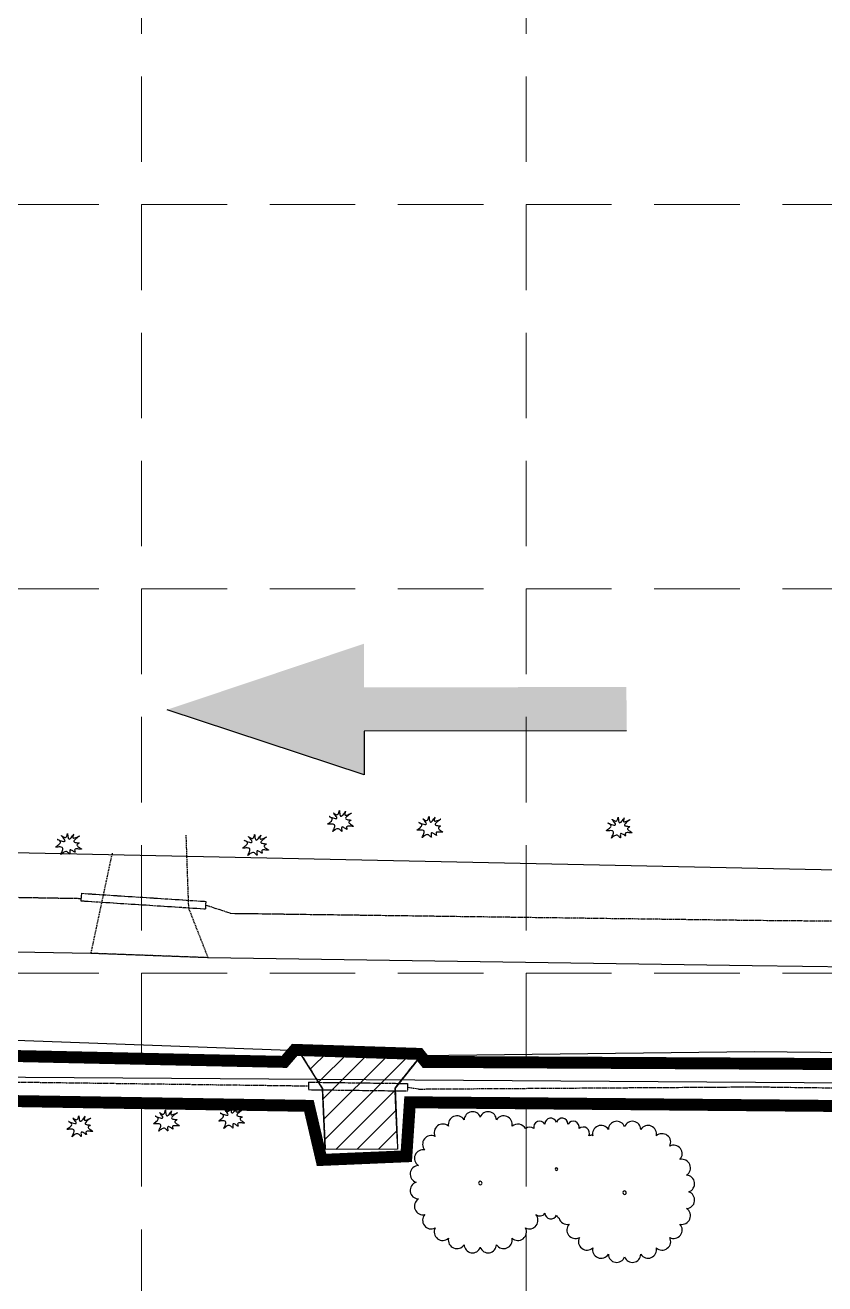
# Model space of a CAD drawing. Header units: inches. Extents: x 2602013 to 2607782, y 7036322 to 7039931.
# Drawn here: x 2604689.9 to 2604877, y 7038593.6 to 7038888.3 of the extents above; entities that cross this region are included whole.
import ezdxf

# ---------------------------------------------------------------- set-up
doc = ezdxf.new("R2010")
doc.units = ezdxf.units.IN
doc.header["$MEASUREMENT"] = 0
for name, pattern in [('DASHED', [0.8, 0.75, -0.05]), ('HIDDEN', [0.375, 0.25, -0.125]), ('SCREEK', [1.04, 0.9, -0.035, 0, -0.035, 0, -0.035, 0, -0.035])]:
    doc.linetypes.add(name, pattern=pattern)
for name, color, linetype in [('ARROWS', 252, 'Continuous'), ('DITCH', 7, 'SCREEK'), ('EASPH-PVMT', 7, 'Continuous'), ('EG-PVMT', 250, 'HIDDEN'), ('EPVMT', 8, 'DASHED'), ('EXSTSEW', 5, 'DASHED'), ('FENCEBW', 7, 'BWF'), ('GRID', 254, 'HIDDEN'), ('HATCH', 10, 'Continuous'), ('LIMITS OF DISTURBANCE', 1, 'HIDDEN'), ('PWAT', 4, 'Continuous'), ('SILT FENCE', 200, 'Continuous'), ('TREE', 250, 'Continuous'), ('TREET', 250, 'Continuous')]:
    doc.layers.add(name, color=color, linetype=linetype)
doc.linetypes.add('ASPH-E', pattern='A,0.45,-0.05,0.9,[138,ltypeshp.shx,S=0.013,R=0,X=0,Y=0],0.45', length=1.85)
doc.linetypes.add('ASPH-E2', pattern='A,0.45,-0.05,0.9,[138,ltypeshp.shx,S=-0.013,R=0,X=0,Y=0],0.45', length=1.85)
doc.linetypes.add('BWF', pattern='A,0.9,-0.05,[135,ltypeshp.shx,S=0.03,R=0,X=0,Y=0],-0.05', length=1)

# ---------------------------------------------------------------- blocks, each defined once
blk = doc.blocks.new('A$C33723172')
at = {"layer": 'ARROWS', "color": 7}
for p, q in [((11.144, 24.495), (5.455, 10.227)), ((5.455, 10.227), (7.833, 9.279)), ((7.833, 9.279), (0, 0))]:
    blk.add_line(p, q, dxfattribs=at)
for points in [[(11.144, 24.495), (8.766, 25.443), (5.455, 10.227), (3.077, 11.175)], [(0.699, 12.123), (7.833, 9.279), (0, 0), (7.833, 9.279)]]:
    blk.add_solid(points, dxfattribs=at)

msp = doc.modelspace()

# ---------------------------------------------------------------- hatches: boundary and pattern name
at = {"layer": 'HATCH'}
h = msp.add_hatch(dxfattribs=at)
h.set_pattern_fill('LINE', color=0, scale=28, angle=45, style=0)
h.set_pattern_definition([(45, (2604756.3475, 7038638.586), (-2.47487, 2.47487), [])])
h.paths.add_polyline_path([(2604782.54, 7038647.06), (2604779.48, 7038643.23), (2604776.43, 7038639.4), (2604776.93, 7038627.61), (2604777.01, 7038625.09), (2604760.08, 7038625.03), (2604759.42, 7038639.29), (2604753.82, 7038648.23)])

# ---------------------------------------------------------------- linework, layer by layer
at = {"layer": 'DITCH'}
for p, q in [((2604478.84, 7038687.58), (2604702.58, 7038683.83)), ((2604702.58, 7038683.83), (2604702.93, 7038683.81)), ((2604732.08, 7038682.26), (2604732.14, 7038682.26)), ((2604732.14, 7038682.26), (2604738.03, 7038680.33)), ((2604738.03, 7038680.33), (2604860.97, 7038678.7)), ((2604860.97, 7038678.7), (2604996.38, 7038677.52)), ((2604645.73, 7038641.37), (2604756.16, 7038639.91)), ((2604779.37, 7038639.59), (2604782.01, 7038639.17)), ((2604782.01, 7038639.17), (2604861.08, 7038639.69)), ((2604861.08, 7038639.69), (2604975.92, 7038638.12))]:
    msp.add_line(p, q, dxfattribs=at)
at = {"layer": 'EASPH-PVMT', "linetype": 'ASPH-E2'}
for p, q in [((2604648.65, 7038672.04), (2604705.23, 7038671.02)), ((2604705.23, 7038671.02), (2604732.65, 7038670.01)), ((2604732.65, 7038670.01), (2604860.05, 7038668.09)), ((2604860.05, 7038668.09), (2605157.31, 7038664.43))]:
    msp.add_line(p, q, dxfattribs=at)
at = {"layer": 'EASPH-PVMT', "linetype": 'ASPH-E'}
for p, q in [((2604646.46, 7038652.12), (2604753.82, 7038648.23)), ((2604753.82, 7038648.23), (2604782.54, 7038647.06)), ((2604782.54, 7038647.06), (2604860.6, 7038647.99)), ((2604860.6, 7038647.99), (2604975.6, 7038646.76))]:
    msp.add_line(p, q, dxfattribs=at)
at = {"layer": 'EG-PVMT'}
for p, q in [((2604728.15, 7038681.52), (2604727.54, 7038698.75)), ((2604710.23, 7038694.44), (2604705.23, 7038671.02)), ((2604732.65, 7038670.01), (2604728.15, 7038681.52)), ((2604705.23, 7038671.02), (2604732.65, 7038670.01))]:
    msp.add_line(p, q, dxfattribs=at)
at = {"layer": 'EPVMT', "color": 7}
for p, q in [((2604753.82, 7038648.23), (2604759.42, 7038639.29)), ((2604776.43, 7038639.4), (2604782.54, 7038647.06)), ((2604759.42, 7038639.29), (2604760.08, 7038625.03)), ((2604776.93, 7038627.61), (2604776.43, 7038639.4))]:
    msp.add_line(p, q, dxfattribs=at)
at = {"layer": 'EXSTSEW'}
for p, q in [((2604703.01, 7038685.01), (2604702.9, 7038683.26)), ((2604702.9, 7038683.26), (2604732.03, 7038681.38)), ((2604703.01, 7038685.01), (2604732.14, 7038683.12)), ((2604732.14, 7038683.12), (2604732.03, 7038681.38)), ((2604756.17, 7038640.78), (2604756.14, 7038639.03)), ((2604756.14, 7038639.03), (2604779.36, 7038638.72)), ((2604756.17, 7038640.78), (2604779.38, 7038640.47)), ((2604779.38, 7038640.47), (2604779.36, 7038638.72))]:
    msp.add_line(p, q, dxfattribs=at)
at = {"layer": 'FENCEBW'}
msp.add_line((2604557.16, 7038697.29), (2605063.37, 7038686.68), dxfattribs=at)
at = {"layer": 'GRID', "color": 252, "linetype": 'HIDDEN', "lineweight": 0, "ltscale": 80}
for p, q in [((2604717.11, 7039836.31), (2604717.11, 7036685.92)), ((2604807.11, 7039836.31), (2604807.11, 7036685.92)), ((2602107.11, 7038846.31), (2607687.11, 7038846.31)), ((2602107.11, 7038756.31), (2607687.11, 7038756.31)), ((2602107.11, 7038666.31), (2607687.11, 7038666.31))]:
    msp.add_line(p, q, dxfattribs=at)
at = {"layer": 'HATCH', "color": 0, "flags": 128}
msp.add_lwpolyline([(2604782.54, 7038647.06), (2604779.48, 7038643.23), (2604776.43, 7038639.4), (2604776.93, 7038627.61), (2604777.01, 7038625.09), (2604760.08, 7038625.03), (2604759.42, 7038639.29), (2604753.82, 7038648.23), (2604782.54, 7038647.06)], dxfattribs=at)
at = {"layer": 'LIMITS OF DISTURBANCE', "ltscale": 30, "const_width": 2.8}
for points in [[(2605500.92, 7038638.86), (2605008.91, 7038644.19), (2605006.63, 7038647.61), (2604974.74, 7038648.37), (2604967.52, 7038644.57), (2604783.58, 7038645.53), (2604782.09, 7038647.4), (2604752.94, 7038648.34), (2604750.51, 7038645.53), (2604118.04, 7038659.33), (2603818.12, 7038664.11), (2603491.46, 7038658.37)], [(2603258.37, 7038646.23), (2603723.36, 7038649.61), (2603892.06, 7038651.3), (2604174.87, 7038644.97), (2604522.99, 7038639.03), (2604756.27, 7038635.23), (2604759.23, 7038622.57), (2604779.07, 7038623.42), (2604779.91, 7038636.07), (2604974.08, 7038634.39), (2604981.26, 7038624.68), (2604999.83, 7038627.21), (2605009.11, 7038634.39), (2605498.96, 7038628.65)]]:
    msp.add_lwpolyline(points, dxfattribs=at)
at = {"layer": 'PWAT', "color": 4, "linetype": 'Continuous', "lineweight": 25}
for p, q in [((2604381.23, 7038646.13), (2604689.94, 7038641.96)), ((2604689.94, 7038641.96), (2605059.73, 7038639.46))]:
    msp.add_line(p, q, dxfattribs=at)
at = {"layer": 'TREE'}
for points in [[(2604764.86, 7038704.23), (2604764.87, 7038704.23), (2604764.83, 7038704.15), (2604764.78, 7038704.01), (2604764.72, 7038703.85), (2604764.67, 7038703.68), (2604764.65, 7038703.51), (2604764.68, 7038703.38), (2604764.76, 7038703.3), (2604764.92, 7038703.29), (2604765.13, 7038703.33), (2604765.38, 7038703.41), (2604765.63, 7038703.52), (2604765.86, 7038703.62), (2604766.05, 7038703.72), (2604766.18, 7038703.78), (2604766.22, 7038703.79), (2604766.15, 7038703.73), (2604766, 7038703.63), (2604765.79, 7038703.48), (2604765.55, 7038703.3), (2604765.31, 7038703.11), (2604765.1, 7038702.92), (2604764.94, 7038702.74), (2604764.87, 7038702.58), (2604764.9, 7038702.46), (2604765.01, 7038702.36), (2604765.19, 7038702.3), (2604765.4, 7038702.25), (2604765.62, 7038702.22), (2604765.83, 7038702.2), (2604766, 7038702.18), (2604766.1, 7038702.16), (2604766.13, 7038702.12), (2604766.09, 7038702.08), (2604766, 7038702.03), (2604765.89, 7038701.97), (2604765.77, 7038701.89), (2604765.68, 7038701.8), (2604765.62, 7038701.7), (2604765.62, 7038701.59), (2604765.7, 7038701.47), (2604765.84, 7038701.33), (2604766.02, 7038701.2), (2604766.21, 7038701.07), (2604766.39, 7038700.95), (2604766.54, 7038700.84), (2604766.64, 7038700.76), (2604766.67, 7038700.7), (2604766.6, 7038700.68), (2604766.46, 7038700.68), (2604766.27, 7038700.7), (2604766.03, 7038700.72), (2604765.79, 7038700.74), (2604765.56, 7038700.75), (2604765.35, 7038700.73), (2604765.19, 7038700.69), (2604765.1, 7038700.61), (2604765.07, 7038700.5), (2604765.08, 7038700.38), (2604765.11, 7038700.25), (2604765.14, 7038700.14), (2604765.18, 7038700.04), (2604765.18, 7038699.98), (2604765.15, 7038699.97), (2604765.07, 7038700), (2604764.95, 7038700.08), (2604764.8, 7038700.19), (2604764.63, 7038700.3), (2604764.46, 7038700.41), (2604764.29, 7038700.5), (2604764.14, 7038700.55), (2604764.03, 7038700.54), (2604763.96, 7038700.47), (2604763.93, 7038700.35), (2604763.92, 7038700.19), (2604763.93, 7038700.02), (2604763.95, 7038699.84), (2604763.97, 7038699.69), (2604763.98, 7038699.58), (2604763.97, 7038699.52), (2604763.92, 7038699.53), (2604763.86, 7038699.59), (2604763.76, 7038699.7), (2604763.64, 7038699.82), (2604763.51, 7038699.94), (2604763.35, 7038700.05), (2604763.17, 7038700.13), (2604762.98, 7038700.15), (2604762.78, 7038700.1), (2604762.58, 7038700.01), (2604762.38, 7038699.88), (2604762.2, 7038699.74), (2604762.04, 7038699.61), (2604761.92, 7038699.51), (2604761.84, 7038699.45), (2604761.82, 7038699.46), (2604761.85, 7038699.55), (2604761.93, 7038699.71), (2604762.04, 7038699.91), (2604762.15, 7038700.15), (2604762.25, 7038700.4), (2604762.31, 7038700.64), (2604762.32, 7038700.85), (2604762.26, 7038701.02), (2604762.12, 7038701.13), (2604761.91, 7038701.19), (2604761.66, 7038701.21), (2604761.39, 7038701.2), (2604761.13, 7038701.19), (2604760.91, 7038701.17), (2604760.75, 7038701.17), (2604760.67, 7038701.19), (2604760.69, 7038701.25), (2604760.79, 7038701.34), (2604760.96, 7038701.47), (2604761.15, 7038701.61), (2604761.35, 7038701.77), (2604761.54, 7038701.93), (2604761.67, 7038702.11), (2604761.74, 7038702.27), (2604761.72, 7038702.44), (2604761.63, 7038702.59), (2604761.5, 7038702.72), (2604761.34, 7038702.83), (2604761.19, 7038702.92), (2604761.07, 7038702.98), (2604761.01, 7038703), (2604761.03, 7038702.99), (2604761.15, 7038702.94), (2604761.35, 7038702.86), (2604761.61, 7038702.76), (2604761.89, 7038702.67), (2604762.18, 7038702.58), (2604762.44, 7038702.53), (2604762.65, 7038702.52), (2604762.78, 7038702.56), (2604762.82, 7038702.67), (2604762.77, 7038702.83), (2604762.66, 7038703.02), (2604762.52, 7038703.23), (2604762.35, 7038703.43), (2604762.2, 7038703.62), (2604762.07, 7038703.76), (2604762, 7038703.85), (2604762, 7038703.86), (2604762.05, 7038703.82), (2604762.16, 7038703.75), (2604762.29, 7038703.65), (2604762.46, 7038703.55), (2604762.63, 7038703.47), (2604762.8, 7038703.43), (2604762.95, 7038703.45), (2604763.07, 7038703.53), (2604763.18, 7038703.66), (2604763.25, 7038703.83), (2604763.31, 7038704), (2604763.35, 7038704.16), (2604763.38, 7038704.3), (2604763.4, 7038704.37), (2604763.42, 7038704.37), (2604763.43, 7038704.28), (2604763.44, 7038704.12), (2604763.46, 7038703.91), (2604763.49, 7038703.68), (2604763.53, 7038703.45), (2604763.59, 7038703.25), (2604763.67, 7038703.11), (2604763.78, 7038703.05), (2604763.92, 7038703.09), (2604764.08, 7038703.21), (2604764.25, 7038703.39), (2604764.42, 7038703.6), (2604764.57, 7038703.81), (2604764.71, 7038704), (2604764.81, 7038704.15)], [(2604785.81, 7038702.85), (2604785.81, 7038702.84), (2604785.78, 7038702.76), (2604785.72, 7038702.63), (2604785.66, 7038702.46), (2604785.62, 7038702.29), (2604785.6, 7038702.13), (2604785.62, 7038701.99), (2604785.71, 7038701.91), (2604785.87, 7038701.9), (2604786.08, 7038701.95), (2604786.32, 7038702.03), (2604786.58, 7038702.13), (2604786.81, 7038702.24), (2604787, 7038702.33), (2604787.13, 7038702.39), (2604787.17, 7038702.4), (2604787.1, 7038702.35), (2604786.95, 7038702.24), (2604786.74, 7038702.09), (2604786.5, 7038701.92), (2604786.26, 7038701.73), (2604786.05, 7038701.53), (2604785.89, 7038701.35), (2604785.82, 7038701.19), (2604785.84, 7038701.07), (2604785.96, 7038700.98), (2604786.13, 7038700.91), (2604786.34, 7038700.87), (2604786.57, 7038700.84), (2604786.77, 7038700.81), (2604786.94, 7038700.79), (2604787.05, 7038700.77), (2604787.08, 7038700.74), (2604787.03, 7038700.7), (2604786.95, 7038700.64), (2604786.84, 7038700.58), (2604786.72, 7038700.5), (2604786.62, 7038700.42), (2604786.57, 7038700.32), (2604786.57, 7038700.21), (2604786.65, 7038700.08), (2604786.79, 7038699.95), (2604786.96, 7038699.81), (2604787.16, 7038699.68), (2604787.34, 7038699.56), (2604787.49, 7038699.46), (2604787.59, 7038699.37), (2604787.62, 7038699.32), (2604787.55, 7038699.3), (2604787.41, 7038699.3), (2604787.21, 7038699.31), (2604786.98, 7038699.34), (2604786.74, 7038699.36), (2604786.5, 7038699.36), (2604786.3, 7038699.35), (2604786.14, 7038699.31), (2604786.05, 7038699.22), (2604786.02, 7038699.12), (2604786.02, 7038698.99), (2604786.05, 7038698.87), (2604786.09, 7038698.75), (2604786.12, 7038698.66), (2604786.13, 7038698.6), (2604786.1, 7038698.58), (2604786.02, 7038698.62), (2604785.9, 7038698.7), (2604785.74, 7038698.8), (2604785.58, 7038698.92), (2604785.4, 7038699.03), (2604785.24, 7038699.12), (2604785.09, 7038699.16), (2604784.98, 7038699.16), (2604784.91, 7038699.09), (2604784.88, 7038698.96), (2604784.87, 7038698.81), (2604784.88, 7038698.63), (2604784.9, 7038698.46), (2604784.92, 7038698.31), (2604784.93, 7038698.19), (2604784.91, 7038698.13), (2604784.87, 7038698.14), (2604784.8, 7038698.21), (2604784.71, 7038698.31), (2604784.59, 7038698.43), (2604784.45, 7038698.56), (2604784.29, 7038698.67), (2604784.12, 7038698.74), (2604783.93, 7038698.76), (2604783.73, 7038698.72), (2604783.52, 7038698.62), (2604783.33, 7038698.49), (2604783.14, 7038698.36), (2604782.99, 7038698.22), (2604782.87, 7038698.12), (2604782.79, 7038698.06), (2604782.77, 7038698.07), (2604782.8, 7038698.16), (2604782.88, 7038698.32), (2604782.99, 7038698.53), (2604783.1, 7038698.76), (2604783.19, 7038699.01), (2604783.26, 7038699.25), (2604783.27, 7038699.46), (2604783.21, 7038699.63), (2604783.07, 7038699.74), (2604782.86, 7038699.8), (2604782.6, 7038699.82), (2604782.34, 7038699.82), (2604782.08, 7038699.8), (2604781.86, 7038699.79), (2604781.69, 7038699.78), (2604781.61, 7038699.81), (2604781.63, 7038699.87), (2604781.74, 7038699.96), (2604781.9, 7038700.08), (2604782.1, 7038700.22), (2604782.3, 7038700.38), (2604782.48, 7038700.55), (2604782.62, 7038700.72), (2604782.69, 7038700.89), (2604782.67, 7038701.05), (2604782.58, 7038701.2), (2604782.44, 7038701.33), (2604782.29, 7038701.45), (2604782.14, 7038701.53), (2604782.02, 7038701.59), (2604781.96, 7038701.62), (2604781.98, 7038701.6), (2604782.1, 7038701.55), (2604782.3, 7038701.47), (2604782.56, 7038701.38), (2604782.84, 7038701.28), (2604783.13, 7038701.2), (2604783.39, 7038701.14), (2604783.6, 7038701.13), (2604783.73, 7038701.18), (2604783.76, 7038701.28), (2604783.72, 7038701.44), (2604783.61, 7038701.63), (2604783.46, 7038701.84), (2604783.3, 7038702.05), (2604783.15, 7038702.23), (2604783.02, 7038702.37), (2604782.95, 7038702.46), (2604782.94, 7038702.48), (2604783, 7038702.44), (2604783.1, 7038702.36), (2604783.24, 7038702.27), (2604783.4, 7038702.17), (2604783.58, 7038702.09), (2604783.74, 7038702.05), (2604783.9, 7038702.06), (2604784.02, 7038702.14), (2604784.12, 7038702.28), (2604784.2, 7038702.44), (2604784.26, 7038702.62), (2604784.3, 7038702.78), (2604784.33, 7038702.91), (2604784.35, 7038702.99), (2604784.36, 7038702.98), (2604784.38, 7038702.89), (2604784.39, 7038702.73), (2604784.41, 7038702.52), (2604784.43, 7038702.29), (2604784.48, 7038702.06), (2604784.54, 7038701.87), (2604784.62, 7038701.73), (2604784.73, 7038701.67), (2604784.87, 7038701.71), (2604785.03, 7038701.83), (2604785.2, 7038702), (2604785.36, 7038702.21), (2604785.52, 7038702.42), (2604785.65, 7038702.62), (2604785.75, 7038702.77)], [(2604830.1, 7038702.72), (2604830.1, 7038702.71), (2604830.07, 7038702.63), (2604830.02, 7038702.5), (2604829.96, 7038702.33), (2604829.91, 7038702.16), (2604829.89, 7038701.99), (2604829.91, 7038701.86), (2604830, 7038701.78), (2604830.16, 7038701.77), (2604830.37, 7038701.81), (2604830.62, 7038701.89), (2604830.87, 7038702), (2604831.1, 7038702.1), (2604831.29, 7038702.2), (2604831.42, 7038702.26), (2604831.46, 7038702.27), (2604831.39, 7038702.21), (2604831.24, 7038702.11), (2604831.03, 7038701.96), (2604830.79, 7038701.78), (2604830.55, 7038701.59), (2604830.34, 7038701.4), (2604830.18, 7038701.22), (2604830.11, 7038701.06), (2604830.13, 7038700.94), (2604830.25, 7038700.84), (2604830.42, 7038700.78), (2604830.63, 7038700.73), (2604830.86, 7038700.7), (2604831.06, 7038700.68), (2604831.23, 7038700.66), (2604831.34, 7038700.64), (2604831.37, 7038700.6), (2604831.33, 7038700.56), (2604831.24, 7038700.51), (2604831.13, 7038700.45), (2604831.01, 7038700.37), (2604830.92, 7038700.28), (2604830.86, 7038700.18), (2604830.86, 7038700.07), (2604830.94, 7038699.95), (2604831.08, 7038699.81), (2604831.26, 7038699.68), (2604831.45, 7038699.55), (2604831.63, 7038699.43), (2604831.78, 7038699.32), (2604831.88, 7038699.24), (2604831.91, 7038699.18), (2604831.84, 7038699.16), (2604831.7, 7038699.16), (2604831.5, 7038699.18), (2604831.27, 7038699.2), (2604831.03, 7038699.22), (2604830.79, 7038699.23), (2604830.59, 7038699.21), (2604830.43, 7038699.17), (2604830.34, 7038699.09), (2604830.31, 7038698.98), (2604830.31, 7038698.86), (2604830.34, 7038698.73), (2604830.38, 7038698.62), (2604830.41, 7038698.52), (2604830.42, 7038698.46), (2604830.39, 7038698.45), (2604830.31, 7038698.48), (2604830.19, 7038698.56), (2604830.04, 7038698.67), (2604829.87, 7038698.78), (2604829.69, 7038698.89), (2604829.53, 7038698.98), (2604829.38, 7038699.03), (2604829.27, 7038699.02), (2604829.2, 7038698.95), (2604829.17, 7038698.83), (2604829.16, 7038698.67), (2604829.17, 7038698.5), (2604829.19, 7038698.32), (2604829.21, 7038698.17), (2604829.22, 7038698.06), (2604829.2, 7038698), (2604829.16, 7038698.01), (2604829.09, 7038698.07), (2604829, 7038698.18), (2604828.88, 7038698.3), (2604828.74, 7038698.42), (2604828.58, 7038698.53), (2604828.41, 7038698.61), (2604828.22, 7038698.63), (2604828.02, 7038698.58), (2604827.81, 7038698.49), (2604827.62, 7038698.36), (2604827.43, 7038698.22), (2604827.28, 7038698.09), (2604827.16, 7038697.99), (2604827.08, 7038697.93), (2604827.06, 7038697.94), (2604827.09, 7038698.03), (2604827.17, 7038698.19), (2604827.28, 7038698.39), (2604827.39, 7038698.63), (2604827.48, 7038698.88), (2604827.55, 7038699.12), (2604827.56, 7038699.33), (2604827.5, 7038699.5), (2604827.36, 7038699.61), (2604827.15, 7038699.67), (2604826.89, 7038699.69), (2604826.63, 7038699.68), (2604826.37, 7038699.67), (2604826.15, 7038699.65), (2604825.98, 7038699.65), (2604825.9, 7038699.67), (2604825.92, 7038699.73), (2604826.03, 7038699.83), (2604826.19, 7038699.95), (2604826.39, 7038700.09), (2604826.59, 7038700.25), (2604826.77, 7038700.41), (2604826.91, 7038700.59), (2604826.98, 7038700.76), (2604826.96, 7038700.92), (2604826.87, 7038701.07), (2604826.73, 7038701.2), (2604826.58, 7038701.31), (2604826.43, 7038701.4), (2604826.31, 7038701.46), (2604826.25, 7038701.48), (2604826.27, 7038701.47), (2604826.39, 7038701.42), (2604826.59, 7038701.34), (2604826.85, 7038701.24), (2604827.13, 7038701.15), (2604827.42, 7038701.06), (2604827.68, 7038701.01), (2604827.89, 7038701), (2604828.02, 7038701.04), (2604828.05, 7038701.15), (2604828.01, 7038701.31), (2604827.9, 7038701.5), (2604827.75, 7038701.71), (2604827.59, 7038701.91), (2604827.44, 7038702.1), (2604827.31, 7038702.24), (2604827.24, 7038702.33), (2604827.23, 7038702.34), (2604827.29, 7038702.3), (2604827.39, 7038702.23), (2604827.53, 7038702.13), (2604827.69, 7038702.03), (2604827.87, 7038701.95), (2604828.03, 7038701.91), (2604828.19, 7038701.93), (2604828.31, 7038702.01), (2604828.41, 7038702.14), (2604828.49, 7038702.31), (2604828.55, 7038702.48), (2604828.59, 7038702.65), (2604828.62, 7038702.78), (2604828.64, 7038702.85), (2604828.65, 7038702.85), (2604828.67, 7038702.76), (2604828.68, 7038702.6), (2604828.7, 7038702.39), (2604828.72, 7038702.16), (2604828.77, 7038701.93), (2604828.83, 7038701.73), (2604828.91, 7038701.59), (2604829.02, 7038701.53), (2604829.16, 7038701.57), (2604829.32, 7038701.69), (2604829.49, 7038701.87), (2604829.65, 7038702.08), (2604829.81, 7038702.29), (2604829.94, 7038702.48), (2604830.04, 7038702.63)], [(2604701.22, 7038698.89), (2604701.23, 7038698.88), (2604701.2, 7038698.8), (2604701.14, 7038698.67), (2604701.08, 7038698.5), (2604701.03, 7038698.33), (2604701.01, 7038698.16), (2604701.04, 7038698.03), (2604701.13, 7038697.95), (2604701.28, 7038697.94), (2604701.5, 7038697.98), (2604701.74, 7038698.07), (2604701.99, 7038698.17), (2604702.23, 7038698.28), (2604702.42, 7038698.37), (2604702.54, 7038698.43), (2604702.58, 7038698.44), (2604702.52, 7038698.39), (2604702.36, 7038698.28), (2604702.15, 7038698.13), (2604701.92, 7038697.95), (2604701.68, 7038697.76), (2604701.46, 7038697.57), (2604701.31, 7038697.39), (2604701.23, 7038697.23), (2604701.26, 7038697.11), (2604701.37, 7038697.02), (2604701.55, 7038696.95), (2604701.76, 7038696.91), (2604701.98, 7038696.87), (2604702.19, 7038696.85), (2604702.36, 7038696.83), (2604702.47, 7038696.81), (2604702.49, 7038696.78), (2604702.45, 7038696.73), (2604702.36, 7038696.68), (2604702.25, 7038696.62), (2604702.14, 7038696.54), (2604702.04, 7038696.45), (2604701.98, 7038696.36), (2604701.99, 7038696.24), (2604702.07, 7038696.12), (2604702.21, 7038695.98), (2604702.38, 7038695.85), (2604702.57, 7038695.72), (2604702.76, 7038695.6), (2604702.91, 7038695.49), (2604703.01, 7038695.41), (2604703.03, 7038695.36), (2604702.97, 7038695.33), (2604702.83, 7038695.33), (2604702.63, 7038695.35), (2604702.4, 7038695.37), (2604702.15, 7038695.39), (2604701.92, 7038695.4), (2604701.71, 7038695.39), (2604701.56, 7038695.34), (2604701.47, 7038695.26), (2604701.43, 7038695.15), (2604701.44, 7038695.03), (2604701.47, 7038694.91), (2604701.51, 7038694.79), (2604701.54, 7038694.69), (2604701.55, 7038694.63), (2604701.52, 7038694.62), (2604701.44, 7038694.66), (2604701.31, 7038694.74), (2604701.16, 7038694.84), (2604700.99, 7038694.96), (2604700.82, 7038695.07), (2604700.65, 7038695.15), (2604700.51, 7038695.2), (2604700.4, 7038695.19), (2604700.33, 7038695.12), (2604700.29, 7038695), (2604700.29, 7038694.84), (2604700.3, 7038694.67), (2604700.32, 7038694.5), (2604700.34, 7038694.34), (2604700.34, 7038694.23), (2604700.33, 7038694.17), (2604700.29, 7038694.18), (2604700.22, 7038694.24), (2604700.12, 7038694.35), (2604700.01, 7038694.47), (2604699.87, 7038694.6), (2604699.71, 7038694.7), (2604699.54, 7038694.78), (2604699.35, 7038694.8), (2604699.15, 7038694.75), (2604698.94, 7038694.66), (2604698.74, 7038694.53), (2604698.56, 7038694.39), (2604698.4, 7038694.26), (2604698.28, 7038694.16), (2604698.21, 7038694.1), (2604698.18, 7038694.11), (2604698.22, 7038694.2), (2604698.3, 7038694.36), (2604698.4, 7038694.56), (2604698.51, 7038694.8), (2604698.61, 7038695.05), (2604698.67, 7038695.29), (2604698.69, 7038695.5), (2604698.63, 7038695.67), (2604698.48, 7038695.78), (2604698.27, 7038695.84), (2604698.02, 7038695.86), (2604697.75, 7038695.86), (2604697.5, 7038695.84), (2604697.27, 7038695.82), (2604697.11, 7038695.82), (2604697.03, 7038695.84), (2604697.05, 7038695.9), (2604697.16, 7038696), (2604697.32, 7038696.12), (2604697.51, 7038696.26), (2604697.72, 7038696.42), (2604697.9, 7038696.59), (2604698.04, 7038696.76), (2604698.11, 7038696.93), (2604698.09, 7038697.09), (2604698, 7038697.24), (2604697.86, 7038697.37), (2604697.7, 7038697.48), (2604697.55, 7038697.57), (2604697.43, 7038697.63), (2604697.37, 7038697.65), (2604697.39, 7038697.64), (2604697.51, 7038697.59), (2604697.72, 7038697.51), (2604697.97, 7038697.41), (2604698.26, 7038697.32), (2604698.54, 7038697.24), (2604698.8, 7038697.18), (2604699.01, 7038697.17), (2604699.15, 7038697.21), (2604699.18, 7038697.32), (2604699.13, 7038697.48), (2604699.02, 7038697.67), (2604698.88, 7038697.88), (2604698.72, 7038698.08), (2604698.56, 7038698.27), (2604698.44, 7038698.41), (2604698.36, 7038698.5), (2604698.36, 7038698.52), (2604698.41, 7038698.48), (2604698.52, 7038698.4), (2604698.66, 7038698.3), (2604698.82, 7038698.2), (2604698.99, 7038698.13), (2604699.16, 7038698.08), (2604699.31, 7038698.1), (2604699.44, 7038698.18), (2604699.54, 7038698.31), (2604699.62, 7038698.48), (2604699.67, 7038698.65), (2604699.72, 7038698.82), (2604699.75, 7038698.95), (2604699.77, 7038699.02), (2604699.78, 7038699.02), (2604699.79, 7038698.93), (2604699.8, 7038698.77), (2604699.82, 7038698.56), (2604699.85, 7038698.33), (2604699.89, 7038698.1), (2604699.95, 7038697.9), (2604700.04, 7038697.76), (2604700.15, 7038697.7), (2604700.28, 7038697.74), (2604700.44, 7038697.86), (2604700.61, 7038698.04), (2604700.78, 7038698.25), (2604700.94, 7038698.46), (2604701.07, 7038698.66), (2604701.17, 7038698.81)], [(2604745.01, 7038698.66), (2604745.02, 7038698.65), (2604744.98, 7038698.57), (2604744.93, 7038698.44), (2604744.87, 7038698.27), (2604744.82, 7038698.1), (2604744.8, 7038697.93), (2604744.83, 7038697.8), (2604744.91, 7038697.72), (2604745.07, 7038697.71), (2604745.28, 7038697.75), (2604745.53, 7038697.84), (2604745.78, 7038697.94), (2604746.01, 7038698.05), (2604746.2, 7038698.14), (2604746.33, 7038698.2), (2604746.37, 7038698.21), (2604746.3, 7038698.16), (2604746.15, 7038698.05), (2604745.94, 7038697.9), (2604745.7, 7038697.73), (2604745.46, 7038697.53), (2604745.25, 7038697.34), (2604745.09, 7038697.16), (2604745.02, 7038697), (2604745.05, 7038696.88), (2604745.16, 7038696.79), (2604745.34, 7038696.72), (2604745.55, 7038696.68), (2604745.77, 7038696.65), (2604745.98, 7038696.62), (2604746.15, 7038696.6), (2604746.25, 7038696.58), (2604746.28, 7038696.55), (2604746.24, 7038696.51), (2604746.15, 7038696.45), (2604746.04, 7038696.39), (2604745.92, 7038696.31), (2604745.83, 7038696.23), (2604745.77, 7038696.13), (2604745.78, 7038696.01), (2604745.85, 7038695.89), (2604745.99, 7038695.76), (2604746.17, 7038695.62), (2604746.36, 7038695.49), (2604746.54, 7038695.37), (2604746.69, 7038695.27), (2604746.79, 7038695.18), (2604746.82, 7038695.13), (2604746.75, 7038695.1), (2604746.61, 7038695.11), (2604746.42, 7038695.12), (2604746.18, 7038695.14), (2604745.94, 7038695.16), (2604745.71, 7038695.17), (2604745.5, 7038695.16), (2604745.34, 7038695.11), (2604745.25, 7038695.03), (2604745.22, 7038694.93), (2604745.23, 7038694.8), (2604745.26, 7038694.68), (2604745.29, 7038694.56), (2604745.33, 7038694.47), (2604745.33, 7038694.41), (2604745.3, 7038694.39), (2604745.22, 7038694.43), (2604745.1, 7038694.51), (2604744.95, 7038694.61), (2604744.78, 7038694.73), (2604744.61, 7038694.84), (2604744.44, 7038694.92), (2604744.29, 7038694.97), (2604744.18, 7038694.97), (2604744.11, 7038694.9), (2604744.08, 7038694.77), (2604744.07, 7038694.61), (2604744.08, 7038694.44), (2604744.1, 7038694.27), (2604744.12, 7038694.11), (2604744.13, 7038694), (2604744.12, 7038693.94), (2604744.07, 7038693.95), (2604744.01, 7038694.02), (2604743.91, 7038694.12), (2604743.79, 7038694.24), (2604743.66, 7038694.37), (2604743.5, 7038694.48), (2604743.32, 7038694.55), (2604743.13, 7038694.57), (2604742.93, 7038694.53), (2604742.73, 7038694.43), (2604742.53, 7038694.3), (2604742.35, 7038694.16), (2604742.19, 7038694.03), (2604742.07, 7038693.93), (2604741.99, 7038693.87), (2604741.97, 7038693.88), (2604742, 7038693.97), (2604742.08, 7038694.13), (2604742.19, 7038694.34), (2604742.3, 7038694.57), (2604742.4, 7038694.82), (2604742.46, 7038695.06), (2604742.47, 7038695.27), (2604742.41, 7038695.44), (2604742.27, 7038695.55), (2604742.06, 7038695.61), (2604741.81, 7038695.63), (2604741.54, 7038695.63), (2604741.28, 7038695.61), (2604741.06, 7038695.59), (2604740.9, 7038695.59), (2604740.82, 7038695.62), (2604740.84, 7038695.68), (2604740.94, 7038695.77), (2604741.11, 7038695.89), (2604741.3, 7038696.03), (2604741.5, 7038696.19), (2604741.69, 7038696.36), (2604741.83, 7038696.53), (2604741.89, 7038696.7), (2604741.87, 7038696.86), (2604741.78, 7038697.01), (2604741.65, 7038697.14), (2604741.49, 7038697.26), (2604741.34, 7038697.34), (2604741.22, 7038697.4), (2604741.16, 7038697.43), (2604741.18, 7038697.41), (2604741.3, 7038697.36), (2604741.5, 7038697.28), (2604741.76, 7038697.18), (2604742.04, 7038697.09), (2604742.33, 7038697.01), (2604742.59, 7038696.95), (2604742.8, 7038696.94), (2604742.93, 7038696.99), (2604742.97, 7038697.09), (2604742.92, 7038697.25), (2604742.81, 7038697.44), (2604742.67, 7038697.65), (2604742.5, 7038697.86), (2604742.35, 7038698.04), (2604742.22, 7038698.18), (2604742.15, 7038698.27), (2604742.15, 7038698.29), (2604742.2, 7038698.25), (2604742.31, 7038698.17), (2604742.44, 7038698.07), (2604742.61, 7038697.98), (2604742.78, 7038697.9), (2604742.95, 7038697.86), (2604743.1, 7038697.87), (2604743.23, 7038697.95), (2604743.33, 7038698.08), (2604743.4, 7038698.25), (2604743.46, 7038698.43), (2604743.5, 7038698.59), (2604743.53, 7038698.72), (2604743.55, 7038698.79), (2604743.57, 7038698.79), (2604743.58, 7038698.7), (2604743.59, 7038698.54), (2604743.61, 7038698.33), (2604743.64, 7038698.1), (2604743.68, 7038697.87), (2604743.74, 7038697.68), (2604743.82, 7038697.54), (2604743.93, 7038697.48), (2604744.07, 7038697.52), (2604744.23, 7038697.64), (2604744.4, 7038697.81), (2604744.57, 7038698.02), (2604744.72, 7038698.23), (2604744.86, 7038698.43), (2604744.96, 7038698.58)], [(2604703.86, 7038632.79), (2604703.86, 7038632.79), (2604703.83, 7038632.71), (2604703.78, 7038632.57), (2604703.72, 7038632.41), (2604703.67, 7038632.23), (2604703.65, 7038632.07), (2604703.67, 7038631.94), (2604703.76, 7038631.86), (2604703.92, 7038631.85), (2604704.13, 7038631.89), (2604704.38, 7038631.97), (2604704.63, 7038632.08), (2604704.86, 7038632.18), (2604705.05, 7038632.28), (2604705.18, 7038632.34), (2604705.22, 7038632.35), (2604705.15, 7038632.29), (2604705, 7038632.19), (2604704.79, 7038632.04), (2604704.55, 7038631.86), (2604704.31, 7038631.67), (2604704.1, 7038631.48), (2604703.94, 7038631.29), (2604703.87, 7038631.14), (2604703.9, 7038631.01), (2604704.01, 7038630.92), (2604704.18, 7038630.86), (2604704.4, 7038630.81), (2604704.62, 7038630.78), (2604704.83, 7038630.76), (2604705, 7038630.74), (2604705.1, 7038630.71), (2604705.13, 7038630.68), (2604705.09, 7038630.64), (2604705, 7038630.59), (2604704.89, 7038630.52), (2604704.77, 7038630.45), (2604704.68, 7038630.36), (2604704.62, 7038630.26), (2604704.62, 7038630.15), (2604704.7, 7038630.02), (2604704.84, 7038629.89), (2604705.02, 7038629.76), (2604705.21, 7038629.63), (2604705.39, 7038629.51), (2604705.54, 7038629.4), (2604705.64, 7038629.32), (2604705.67, 7038629.26), (2604705.6, 7038629.24), (2604705.46, 7038629.24), (2604705.26, 7038629.26), (2604705.03, 7038629.28), (2604704.79, 7038629.3), (2604704.55, 7038629.31), (2604704.35, 7038629.29), (2604704.19, 7038629.25), (2604704.1, 7038629.17), (2604704.07, 7038629.06), (2604704.07, 7038628.94), (2604704.1, 7038628.81), (2604704.14, 7038628.7), (2604704.17, 7038628.6), (2604704.18, 7038628.54), (2604704.15, 7038628.52), (2604704.07, 7038628.56), (2604703.95, 7038628.64), (2604703.8, 7038628.75), (2604703.63, 7038628.86), (2604703.45, 7038628.97), (2604703.29, 7038629.06), (2604703.14, 7038629.11), (2604703.03, 7038629.1), (2604702.96, 7038629.03), (2604702.93, 7038628.91), (2604702.92, 7038628.75), (2604702.93, 7038628.57), (2604702.95, 7038628.4), (2604702.97, 7038628.25), (2604702.98, 7038628.13), (2604702.96, 7038628.08), (2604702.92, 7038628.09), (2604702.85, 7038628.15), (2604702.76, 7038628.26), (2604702.64, 7038628.38), (2604702.5, 7038628.5), (2604702.35, 7038628.61), (2604702.17, 7038628.68), (2604701.98, 7038628.71), (2604701.78, 7038628.66), (2604701.58, 7038628.57), (2604701.38, 7038628.44), (2604701.2, 7038628.3), (2604701.04, 7038628.17), (2604700.92, 7038628.06), (2604700.84, 7038628.01), (2604700.82, 7038628.02), (2604700.85, 7038628.11), (2604700.93, 7038628.26), (2604701.04, 7038628.47), (2604701.15, 7038628.71), (2604701.25, 7038628.95), (2604701.31, 7038629.19), (2604701.32, 7038629.41), (2604701.26, 7038629.58), (2604701.12, 7038629.69), (2604700.91, 7038629.75), (2604700.66, 7038629.77), (2604700.39, 7038629.76), (2604700.13, 7038629.75), (2604699.91, 7038629.73), (2604699.74, 7038629.73), (2604699.66, 7038629.75), (2604699.69, 7038629.81), (2604699.79, 7038629.9), (2604699.95, 7038630.02), (2604700.15, 7038630.17), (2604700.35, 7038630.32), (2604700.53, 7038630.49), (2604700.67, 7038630.66), (2604700.74, 7038630.83), (2604700.72, 7038631), (2604700.63, 7038631.14), (2604700.49, 7038631.28), (2604700.34, 7038631.39), (2604700.19, 7038631.48), (2604700.07, 7038631.54), (2604700.01, 7038631.56), (2604700.03, 7038631.55), (2604700.15, 7038631.49), (2604700.35, 7038631.41), (2604700.61, 7038631.32), (2604700.89, 7038631.22), (2604701.18, 7038631.14), (2604701.44, 7038631.09), (2604701.65, 7038631.08), (2604701.78, 7038631.12), (2604701.82, 7038631.23), (2604701.77, 7038631.39), (2604701.66, 7038631.58), (2604701.51, 7038631.79), (2604701.35, 7038631.99), (2604701.2, 7038632.17), (2604701.07, 7038632.32), (2604701, 7038632.4), (2604700.99, 7038632.42), (2604701.05, 7038632.38), (2604701.15, 7038632.31), (2604701.29, 7038632.21), (2604701.46, 7038632.11), (2604701.63, 7038632.03), (2604701.8, 7038631.99), (2604701.95, 7038632), (2604702.07, 7038632.09), (2604702.17, 7038632.22), (2604702.25, 7038632.38), (2604702.31, 7038632.56), (2604702.35, 7038632.72), (2604702.38, 7038632.85), (2604702.4, 7038632.93), (2604702.42, 7038632.93), (2604702.43, 7038632.84), (2604702.44, 7038632.67), (2604702.46, 7038632.46), (2604702.48, 7038632.23), (2604702.53, 7038632.01), (2604702.59, 7038631.81), (2604702.67, 7038631.67), (2604702.78, 7038631.61), (2604702.92, 7038631.65), (2604703.08, 7038631.77), (2604703.25, 7038631.95), (2604703.42, 7038632.15), (2604703.57, 7038632.37), (2604703.7, 7038632.56), (2604703.8, 7038632.71)], [(2604724.13, 7038634.08), (2604724.14, 7038634.07), (2604724.1, 7038633.99), (2604724.05, 7038633.86), (2604723.99, 7038633.69), (2604723.94, 7038633.52), (2604723.92, 7038633.35), (2604723.94, 7038633.22), (2604724.03, 7038633.14), (2604724.19, 7038633.13), (2604724.4, 7038633.17), (2604724.65, 7038633.26), (2604724.9, 7038633.36), (2604725.13, 7038633.47), (2604725.32, 7038633.56), (2604725.45, 7038633.62), (2604725.49, 7038633.63), (2604725.42, 7038633.58), (2604725.27, 7038633.47), (2604725.06, 7038633.32), (2604724.82, 7038633.15), (2604724.58, 7038632.95), (2604724.37, 7038632.76), (2604724.21, 7038632.58), (2604724.14, 7038632.42), (2604724.17, 7038632.3), (2604724.28, 7038632.21), (2604724.45, 7038632.14), (2604724.67, 7038632.1), (2604724.89, 7038632.07), (2604725.1, 7038632.04), (2604725.27, 7038632.02), (2604725.37, 7038632), (2604725.4, 7038631.97), (2604725.36, 7038631.92), (2604725.27, 7038631.87), (2604725.16, 7038631.81), (2604725.04, 7038631.73), (2604724.95, 7038631.65), (2604724.89, 7038631.55), (2604724.89, 7038631.43), (2604724.97, 7038631.31), (2604725.11, 7038631.18), (2604725.29, 7038631.04), (2604725.48, 7038630.91), (2604725.66, 7038630.79), (2604725.81, 7038630.68), (2604725.91, 7038630.6), (2604725.94, 7038630.55), (2604725.87, 7038630.52), (2604725.73, 7038630.52), (2604725.53, 7038630.54), (2604725.3, 7038630.56), (2604725.06, 7038630.58), (2604724.82, 7038630.59), (2604724.62, 7038630.58), (2604724.46, 7038630.53), (2604724.37, 7038630.45), (2604724.34, 7038630.35), (2604724.34, 7038630.22), (2604724.37, 7038630.1), (2604724.41, 7038629.98), (2604724.44, 7038629.89), (2604724.45, 7038629.82), (2604724.42, 7038629.81), (2604724.34, 7038629.85), (2604724.22, 7038629.93), (2604724.07, 7038630.03), (2604723.9, 7038630.15), (2604723.72, 7038630.26), (2604723.56, 7038630.34), (2604723.41, 7038630.39), (2604723.3, 7038630.39), (2604723.23, 7038630.31), (2604723.2, 7038630.19), (2604723.19, 7038630.03), (2604723.2, 7038629.86), (2604723.22, 7038629.69), (2604723.24, 7038629.53), (2604723.25, 7038629.42), (2604723.23, 7038629.36), (2604723.19, 7038629.37), (2604723.12, 7038629.44), (2604723.03, 7038629.54), (2604722.91, 7038629.66), (2604722.77, 7038629.79), (2604722.62, 7038629.9), (2604722.44, 7038629.97), (2604722.25, 7038629.99), (2604722.05, 7038629.95), (2604721.85, 7038629.85), (2604721.65, 7038629.72), (2604721.47, 7038629.58), (2604721.31, 7038629.45), (2604721.19, 7038629.35), (2604721.11, 7038629.29), (2604721.09, 7038629.3), (2604721.12, 7038629.39), (2604721.2, 7038629.55), (2604721.31, 7038629.75), (2604721.42, 7038629.99), (2604721.52, 7038630.24), (2604721.58, 7038630.48), (2604721.59, 7038630.69), (2604721.53, 7038630.86), (2604721.39, 7038630.97), (2604721.18, 7038631.03), (2604720.93, 7038631.05), (2604720.66, 7038631.05), (2604720.4, 7038631.03), (2604720.18, 7038631.01), (2604720.01, 7038631.01), (2604719.93, 7038631.03), (2604719.96, 7038631.09), (2604720.06, 7038631.19), (2604720.22, 7038631.31), (2604720.42, 7038631.45), (2604720.62, 7038631.61), (2604720.81, 7038631.78), (2604720.94, 7038631.95), (2604721.01, 7038632.12), (2604720.99, 7038632.28), (2604720.9, 7038632.43), (2604720.76, 7038632.56), (2604720.61, 7038632.67), (2604720.46, 7038632.76), (2604720.34, 7038632.82), (2604720.28, 7038632.84), (2604720.3, 7038632.83), (2604720.42, 7038632.78), (2604720.62, 7038632.7), (2604720.88, 7038632.6), (2604721.16, 7038632.51), (2604721.45, 7038632.43), (2604721.71, 7038632.37), (2604721.92, 7038632.36), (2604722.05, 7038632.4), (2604722.09, 7038632.51), (2604722.04, 7038632.67), (2604721.93, 7038632.86), (2604721.78, 7038633.07), (2604721.62, 7038633.27), (2604721.47, 7038633.46), (2604721.34, 7038633.6), (2604721.27, 7038633.69), (2604721.26, 7038633.71), (2604721.32, 7038633.67), (2604721.42, 7038633.59), (2604721.56, 7038633.49), (2604721.73, 7038633.4), (2604721.9, 7038633.32), (2604722.07, 7038633.27), (2604722.22, 7038633.29), (2604722.34, 7038633.37), (2604722.44, 7038633.5), (2604722.52, 7038633.67), (2604722.58, 7038633.84), (2604722.62, 7038634.01), (2604722.65, 7038634.14), (2604722.67, 7038634.21), (2604722.69, 7038634.21), (2604722.7, 7038634.12), (2604722.71, 7038633.96), (2604722.73, 7038633.75), (2604722.76, 7038633.52), (2604722.8, 7038633.29), (2604722.86, 7038633.1), (2604722.94, 7038632.96), (2604723.05, 7038632.9), (2604723.19, 7038632.93), (2604723.35, 7038633.05), (2604723.52, 7038633.23), (2604723.69, 7038633.44), (2604723.84, 7038633.65), (2604723.98, 7038633.85), (2604724.07, 7038634)], [(2604739.38, 7038634.75), (2604739.39, 7038634.74), (2604739.36, 7038634.66), (2604739.3, 7038634.53), (2604739.24, 7038634.36), (2604739.19, 7038634.19), (2604739.17, 7038634.02), (2604739.2, 7038633.89), (2604739.28, 7038633.81), (2604739.44, 7038633.8), (2604739.66, 7038633.84), (2604739.9, 7038633.93), (2604740.15, 7038634.03), (2604740.38, 7038634.14), (2604740.58, 7038634.23), (2604740.7, 7038634.29), (2604740.74, 7038634.3), (2604740.67, 7038634.25), (2604740.52, 7038634.14), (2604740.31, 7038633.99), (2604740.07, 7038633.81), (2604739.84, 7038633.62), (2604739.62, 7038633.43), (2604739.47, 7038633.25), (2604739.39, 7038633.09), (2604739.42, 7038632.97), (2604739.53, 7038632.88), (2604739.71, 7038632.81), (2604739.92, 7038632.77), (2604740.14, 7038632.73), (2604740.35, 7038632.71), (2604740.52, 7038632.69), (2604740.63, 7038632.67), (2604740.65, 7038632.63), (2604740.61, 7038632.59), (2604740.52, 7038632.54), (2604740.41, 7038632.48), (2604740.3, 7038632.4), (2604740.2, 7038632.31), (2604740.14, 7038632.21), (2604740.15, 7038632.1), (2604740.23, 7038631.98), (2604740.36, 7038631.84), (2604740.54, 7038631.71), (2604740.73, 7038631.58), (2604740.91, 7038631.46), (2604741.07, 7038631.35), (2604741.17, 7038631.27), (2604741.19, 7038631.22), (2604741.13, 7038631.19), (2604740.98, 7038631.19), (2604740.79, 7038631.21), (2604740.56, 7038631.23), (2604740.31, 7038631.25), (2604740.08, 7038631.26), (2604739.87, 7038631.25), (2604739.72, 7038631.2), (2604739.63, 7038631.12), (2604739.59, 7038631.01), (2604739.6, 7038630.89), (2604739.63, 7038630.77), (2604739.67, 7038630.65), (2604739.7, 7038630.55), (2604739.71, 7038630.49), (2604739.68, 7038630.48), (2604739.6, 7038630.51), (2604739.47, 7038630.59), (2604739.32, 7038630.7), (2604739.15, 7038630.82), (2604738.98, 7038630.93), (2604738.81, 7038631.01), (2604738.67, 7038631.06), (2604738.55, 7038631.05), (2604738.49, 7038630.98), (2604738.45, 7038630.86), (2604738.45, 7038630.7), (2604738.46, 7038630.53), (2604738.48, 7038630.35), (2604738.49, 7038630.2), (2604738.5, 7038630.09), (2604738.49, 7038630.03), (2604738.45, 7038630.04), (2604738.38, 7038630.1), (2604738.28, 7038630.21), (2604738.17, 7038630.33), (2604738.03, 7038630.46), (2604737.87, 7038630.56), (2604737.69, 7038630.64), (2604737.51, 7038630.66), (2604737.3, 7038630.61), (2604737.1, 7038630.52), (2604736.9, 7038630.39), (2604736.72, 7038630.25), (2604736.56, 7038630.12), (2604736.44, 7038630.02), (2604736.36, 7038629.96), (2604736.34, 7038629.97), (2604736.38, 7038630.06), (2604736.46, 7038630.22), (2604736.56, 7038630.42), (2604736.67, 7038630.66), (2604736.77, 7038630.91), (2604736.83, 7038631.15), (2604736.85, 7038631.36), (2604736.78, 7038631.53), (2604736.64, 7038631.64), (2604736.43, 7038631.7), (2604736.18, 7038631.72), (2604735.91, 7038631.72), (2604735.65, 7038631.7), (2604735.43, 7038631.68), (2604735.27, 7038631.68), (2604735.19, 7038631.7), (2604735.21, 7038631.76), (2604735.31, 7038631.86), (2604735.48, 7038631.98), (2604735.67, 7038632.12), (2604735.88, 7038632.28), (2604736.06, 7038632.44), (2604736.2, 7038632.62), (2604736.26, 7038632.79), (2604736.24, 7038632.95), (2604736.15, 7038633.1), (2604736.02, 7038633.23), (2604735.86, 7038633.34), (2604735.71, 7038633.43), (2604735.59, 7038633.49), (2604735.53, 7038633.51), (2604735.55, 7038633.5), (2604735.67, 7038633.45), (2604735.87, 7038633.37), (2604736.13, 7038633.27), (2604736.42, 7038633.18), (2604736.7, 7038633.1), (2604736.96, 7038633.04), (2604737.17, 7038633.03), (2604737.3, 7038633.07), (2604737.34, 7038633.18), (2604737.29, 7038633.34), (2604737.18, 7038633.53), (2604737.04, 7038633.74), (2604736.88, 7038633.94), (2604736.72, 7038634.13), (2604736.6, 7038634.27), (2604736.52, 7038634.36), (2604736.52, 7038634.37), (2604736.57, 7038634.34), (2604736.68, 7038634.26), (2604736.82, 7038634.16), (2604736.98, 7038634.06), (2604737.15, 7038633.99), (2604737.32, 7038633.94), (2604737.47, 7038633.96), (2604737.6, 7038634.04), (2604737.7, 7038634.17), (2604737.77, 7038634.34), (2604737.83, 7038634.51), (2604737.88, 7038634.68), (2604737.91, 7038634.81), (2604737.93, 7038634.88), (2604737.94, 7038634.88), (2604737.95, 7038634.79), (2604737.96, 7038634.63), (2604737.98, 7038634.42), (2604738.01, 7038634.19), (2604738.05, 7038633.96), (2604738.11, 7038633.76), (2604738.19, 7038633.62), (2604738.3, 7038633.56), (2604738.44, 7038633.6), (2604738.6, 7038633.72), (2604738.77, 7038633.9), (2604738.94, 7038634.11), (2604739.1, 7038634.32), (2604739.23, 7038634.52), (2604739.33, 7038634.67)]]:
    msp.add_lwpolyline(points, close=True, dxfattribs=at)
for centre, radius, start, end in [((2604790.91, 7038630.88), 2.01, 32.6733, 192.3267), ((2604794.55, 7038631.92), 1.95, 19.6614, 178.7355), ((2604798.22, 7038631.92), 1.95, 1.2645, 160.3386), ((2604801.86, 7038630.88), 2.01, 347.6733, 147.3267), ((2604812.9, 7038630.95), 1.39, 19.6614, 178.7355), ((2604815.52, 7038630.95), 1.39, 1.2645, 160.3386), ((2604787.6, 7038628.97), 2.01, 47.6733, 207.3267), ((2604805.18, 7038628.97), 2.01, 27.4717, 132.3267), ((2604807.93, 7038628.84), 1.43, 47.6733, 132.7615), ((2604810.3, 7038630.21), 1.43, 32.6733, 192.3267), ((2604818.12, 7038630.21), 1.43, 347.6733, 147.3267), ((2604820.49, 7038628.84), 1.43, 332.6733, 132.3267), ((2604824.67, 7038628.63), 2.01, 32.6733, 192.3267), ((2604828.31, 7038629.67), 1.95, 19.6614, 178.7355), ((2604831.99, 7038629.67), 1.95, 1.2645, 160.3386), ((2604835.63, 7038628.63), 2.01, 347.6733, 147.3267), ((2604784.89, 7038626.26), 2.01, 62.6733, 222.3267), ((2604822.42, 7038626.91), 1.43, 85.0468, 117.3267), ((2604821.36, 7038626.71), 2.01, 47.6733, 53.8793), ((2604838.94, 7038626.71), 2.01, 332.6733, 132.3267), ((2604782.98, 7038622.95), 2.01, 77.6733, 237.3267), ((2604841.64, 7038624.01), 2.01, 317.6733, 117.3267), ((2604781.99, 7038619.25), 2.01, 92.6733, 252.3267), ((2604843.56, 7038620.7), 2.01, 302.6733, 102.3267), ((2604844.55, 7038617), 2.01, 287.6733, 87.3267), ((2604781.99, 7038615.43), 2.01, 107.6733, 267.3267), ((2604844.55, 7038613.18), 2.01, 272.6733, 72.3267), ((2604782.98, 7038611.73), 2.01, 122.6733, 282.3267), ((2604784.89, 7038608.42), 2.01, 137.6733, 297.3267), ((2604807.88, 7038608.42), 2.01, 242.6733, 42.3267), ((2604810.3, 7038610.87), 1.43, 229.7827, 327.3267), ((2604809.79, 7038611.73), 2.01, 257.6733, 257.8492), ((2604812.9, 7038610.12), 1.39, 181.2645, 340.3386), ((2604815.52, 7038610.12), 1.39, 199.6614, 239.5332), ((2604816.74, 7038609.48), 2.01, 196.1987, 282.3267), ((2604843.56, 7038609.48), 2.01, 257.6733, 57.3267), ((2604787.6, 7038605.72), 2.01, 152.6733, 312.3267), ((2604805.18, 7038605.72), 2.01, 227.6733, 27.3267), ((2604818.65, 7038606.17), 2.01, 137.6733, 297.3267), ((2604841.64, 7038606.17), 2.01, 242.6733, 42.3267), ((2604790.91, 7038603.8), 2.01, 167.6733, 327.3267), ((2604801.86, 7038603.8), 2.01, 212.6733, 12.3267), ((2604821.36, 7038603.46), 2.01, 152.6733, 312.3267), ((2604838.94, 7038603.46), 2.01, 227.6733, 27.3267), ((2604794.55, 7038602.76), 1.95, 181.2645, 340.3386), ((2604798.22, 7038602.76), 1.95, 199.6614, 358.7355), ((2604824.67, 7038601.55), 2.01, 167.6733, 327.3267), ((2604828.31, 7038600.51), 1.95, 181.2645, 340.3386), ((2604831.99, 7038600.51), 1.95, 199.6614, 358.7355), ((2604835.63, 7038601.55), 2.01, 212.6733, 12.3267)]:
    msp.add_arc(centre, radius, start, end, dxfattribs=at)
at = {"layer": 'TREET'}
for centre, major_axis, start_param, end_param in [((2604814.21, 7038620.41), (-0.206, 0.206), 3.926991, 7.068583), ((2604814.21, 7038620.41), (-0.206, 0.206), 0.785398, 3.926991), ((2604796.39, 7038617.16), (-0.289, 0.289), 3.926991, 7.068583), ((2604796.39, 7038617.16), (-0.289, 0.289), 0.785398, 3.926991), ((2604830.15, 7038614.91), (-0.289, 0.289), 3.926991, 7.068583), ((2604830.15, 7038614.91), (-0.289, 0.289), 0.785398, 3.926991)]:
    msp.add_ellipse(centre, major_axis=major_axis, ratio=1, start_param=start_param, end_param=end_param, dxfattribs=at)

# ---------------------------------------------------------------- block references
at = {"layer": 'SILT FENCE', "color": 0, "ltscale": 30, "xscale": 3.99999999912486, "yscale": 4, "zscale": 4, "rotation": 291.8498237540236}
msp.add_blockref('A$C33723172', (2604723.09, 7038728.01), dxfattribs=at)

doc.saveas('drawing.dxf')
